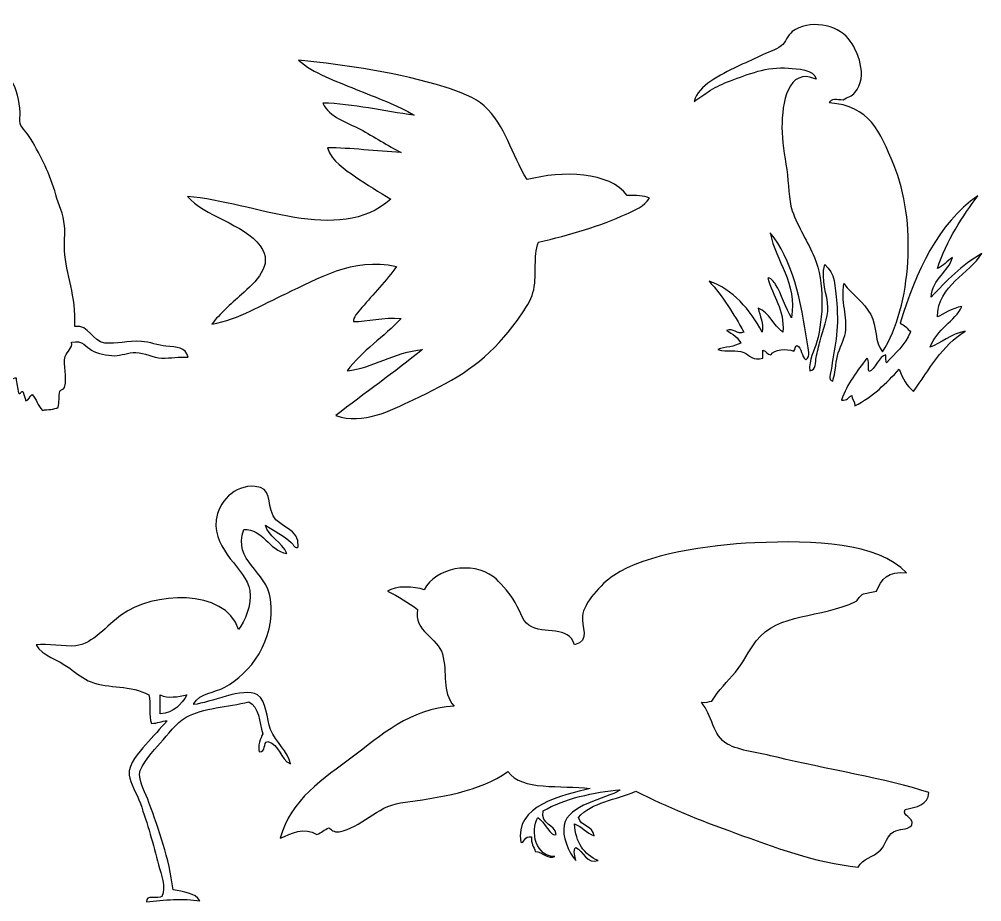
# Model space of a CAD drawing. Header units: centimetres. Extents: x -66 to 65, y -66 to 66.
# Drawn here: x 52.89 to 65.01, y 3.44 to 14.56 of the extents above; entities that cross this region are included whole.
import ezdxf

# ---------------------------------------------------------------- set-up
doc = ezdxf.new("R2010")
doc.units = ezdxf.units.CM
doc.header["$MEASUREMENT"] = 0
doc.layers.add('Layer 1', color=7, linetype='Continuous')

msp = doc.modelspace()

# ---------------------------------------------------------------- linework, layer by layer
at = {"layer": 'Layer 1'}
for points, knots in [([(63.09488, 13.50464), (63.59661, 13.47154), (63.72734, 13.14684), (63.90361, 12.72584), (63.90361, 12.72584), (64.19735, 12.02432), (64.12938, 10.95067), (63.76383, 10.36943), (63.76383, 10.36943), (63.65908, 10.48148), (63.69726, 10.68992), (63.61408, 10.8387), (63.61408, 10.8387), (63.52357, 11.00063), (63.3894, 11.08053), (63.27462, 11.22811), (63.27462, 11.22811), (63.23644, 11.01163), (63.32423, 10.80822), (63.29457, 10.60906), (63.29457, 10.60906), (63.28118, 10.51884), (63.21803, 10.42427), (63.19474, 10.3195), (63.19474, 10.3195), (63.16992, 10.20793), (63.17072, 10.10834), (63.13484, 9.99999), (63.13484, 9.99999), (63.07039, 10.01483), (63.10899, 10.09947), (63.11484, 10.1398), (63.11484, 10.1398), (63.1517, 10.39293), (63.21819, 10.64949), (63.18477, 10.97853), (63.18477, 10.97853), (63.16133, 11.2093), (63.16876, 11.35964), (63.03502, 11.46774), (63.03502, 11.46774), (62.97864, 11.27322), (63.07058, 11.08698), (63.07492, 10.92857), (63.07492, 10.92857), (63.07852, 10.79927), (63.00692, 10.64126), (62.97512, 10.50921), (62.97512, 10.50921), (62.95898, 10.44216), (62.93985, 10.36652), (62.92517, 10.2995), (62.92517, 10.2995), (62.91334, 10.24534), (62.93332, 10.13599), (62.84532, 10.1298), (62.84532, 10.1298), (62.83265, 10.27376), (62.90184, 10.37779), (62.93515, 10.49921), (62.93515, 10.49921), (63.01529, 10.79136), (63.03736, 11.24745), (62.9052, 11.55757), (62.9052, 11.55757), (62.82178, 11.75347), (62.69946, 11.93696), (62.62567, 12.14669), (62.62567, 12.14669), (62.57498, 12.2907), (62.58294, 12.48583), (62.55574, 12.66588), (62.55574, 12.66588), (62.5292, 12.84209), (62.49584, 13.02857), (62.49584, 13.19507), (62.49584, 13.19507), (62.49584, 13.50066), (62.56595, 13.96167), (62.92518, 13.80414), (62.92518, 13.80414), (62.90145, 13.93127), (62.68941, 13.934), (62.57574, 13.94395), (62.57574, 13.94395), (62.30793, 13.96731), (62.06586, 13.86428), (61.84684, 13.78417), (61.84684, 13.78417), (61.74902, 13.7484), (61.67433, 13.7117), (61.59723, 13.66437), (61.59723, 13.66437), (61.51688, 13.61505), (61.45322, 13.55978), (61.38755, 13.52459), (61.38755, 13.52459), (61.45124, 13.73549), (61.70534, 13.84947), (61.93669, 13.9639), (61.93669, 13.9639), (62.0235, 14.00682), (62.12476, 14.04849), (62.21628, 14.09373), (62.21628, 14.09373), (62.30833, 14.13926), (62.41657, 14.17104), (62.48584, 14.22351), (62.48584, 14.22351), (62.54011, 14.26463), (62.56818, 14.35974), (62.62562, 14.40324), (62.62562, 14.40324), (62.83128, 14.55889), (63.19283, 14.49431), (63.33454, 14.31336), (63.33454, 14.31336), (63.4481, 14.16839), (63.58841, 13.84409), (63.41439, 13.63441), (63.41439, 13.63441), (63.37716, 13.58954), (63.32695, 13.58118), (63.26464, 13.54458), (63.26464, 13.54458), (63.18574, 13.54528), (63.11814, 13.5724), (63.09488, 13.50464)], [0, 0, 0, 0, 0.03030303, 0.03030303, 0.03030303, 0.03030303, 0.06060606, 0.06060606, 0.06060606, 0.06060606, 0.09090909, 0.09090909, 0.09090909, 0.09090909, 0.12121212, 0.12121212, 0.12121212, 0.12121212, 0.15151515, 0.15151515, 0.15151515, 0.15151515, 0.18181818, 0.18181818, 0.18181818, 0.18181818, 0.21212121, 0.21212121, 0.21212121, 0.21212121, 0.24242424, 0.24242424, 0.24242424, 0.24242424, 0.27272727, 0.27272727, 0.27272727, 0.27272727, 0.3030303, 0.3030303, 0.3030303, 0.3030303, 0.33333333, 0.33333333, 0.33333333, 0.33333333, 0.36363636, 0.36363636, 0.36363636, 0.36363636, 0.39393939, 0.39393939, 0.39393939, 0.39393939, 0.42424242, 0.42424242, 0.42424242, 0.42424242, 0.45454545, 0.45454545, 0.45454545, 0.45454545, 0.48484848, 0.48484848, 0.48484848, 0.48484848, 0.51515152, 0.51515152, 0.51515152, 0.51515152, 0.54545455, 0.54545455, 0.54545455, 0.54545455, 0.57575758, 0.57575758, 0.57575758, 0.57575758, 0.60606061, 0.60606061, 0.60606061, 0.60606061, 0.63636364, 0.63636364, 0.63636364, 0.63636364, 0.66666667, 0.66666667, 0.66666667, 0.66666667, 0.6969697, 0.6969697, 0.6969697, 0.6969697, 0.72727273, 0.72727273, 0.72727273, 0.72727273, 0.75757576, 0.75757576, 0.75757576, 0.75757576, 0.78787879, 0.78787879, 0.78787879, 0.78787879, 0.81818182, 0.81818182, 0.81818182, 0.81818182, 0.84848485, 0.84848485, 0.84848485, 0.84848485, 0.87878788, 0.87878788, 0.87878788, 0.87878788, 0.90909091, 0.90909091, 0.90909091, 0.90909091, 0.93939394, 0.93939394, 0.93939394, 0.93939394, 1, 1, 1, 1]), ([(52.52102, 14.45172), (52.6249, 14.28233), (52.59203, 14.14681), (52.62079, 13.99272), (52.62079, 13.99272), (52.63894, 13.8958), (52.71588, 13.87554), (52.78047, 13.79314), (52.78047, 13.79314), (52.86146, 13.68982), (52.88945, 13.52514), (52.90019, 13.38401), (52.90019, 13.38401), (52.9031, 13.34525), (52.88765, 13.28992), (52.90019, 13.24434), (52.90019, 13.24434), (52.91636, 13.18528), (53.00277, 13.11213), (53.03986, 13.04479), (53.03986, 13.04479), (53.16059, 12.82564), (53.27902, 12.61206), (53.34918, 12.34629), (53.34918, 12.34629), (53.38117, 12.22532), (53.44731, 12.10785), (53.45893, 11.95714), (53.45893, 11.95714), (53.46711, 11.85125), (53.45345, 11.74455), (53.45893, 11.64782), (53.45893, 11.64782), (53.47642, 11.34043), (53.60678, 11.0768), (53.58863, 10.6899), (53.58863, 10.6899), (53.76728, 10.71406), (53.80805, 10.50093), (53.9678, 10.48038), (53.9678, 10.48038), (54.10848, 10.46226), (54.25556, 10.51261), (54.42683, 10.50036), (54.42683, 10.50036), (54.52735, 10.49314), (54.64252, 10.44937), (54.73615, 10.44046), (54.73615, 10.44046), (54.87598, 10.42715), (54.98481, 10.43226), (55.01558, 10.30076), (55.01558, 10.30076), (54.89967, 10.31238), (54.79693, 10.28547), (54.68631, 10.29079), (54.68631, 10.29079), (54.57, 10.29635), (54.46943, 10.35736), (54.35701, 10.36064), (54.35701, 10.36064), (54.26324, 10.36339), (54.17471, 10.32087), (54.08758, 10.32071), (54.08758, 10.32071), (53.99992, 10.32058), (53.872, 10.34579), (53.79818, 10.39056), (53.79818, 10.39056), (53.73984, 10.42601), (53.68274, 10.52227), (53.54873, 10.49033), (53.54873, 10.49033), (53.56336, 10.41482), (53.4892, 10.37624), (53.46888, 10.31076), (53.46888, 10.31076), (53.43358, 10.19665), (53.49859, 10.06337), (53.45891, 9.92158), (53.45891, 9.92158), (53.45137, 9.89256), (53.40964, 9.89774), (53.39906, 9.87171), (53.39906, 9.87171), (53.38692, 9.81064), (53.3952, 9.72918), (53.37906, 9.67213), (53.37906, 9.67213), (53.33353, 9.63784), (53.24558, 9.64602), (53.17948, 9.63223), (53.17948, 9.63223), (53.1245, 9.68697), (53.1037, 9.77595), (53.04978, 9.83181), (53.04978, 9.83181), (53.01274, 9.81564), (53.01943, 9.75577), (52.96996, 9.75199), (52.96996, 9.75199), (52.96443, 9.79303), (52.94136, 9.81652), (52.94004, 9.86174), (52.94004, 9.86174), (52.91882, 9.89727), (52.90287, 9.81771), (52.88014, 9.85179), (52.88014, 9.85179), (52.8704, 9.91516), (52.8508, 9.96876), (52.85019, 10.04136), (52.85019, 10.04136), (52.83757, 10.05329), (52.79344, 10.01215), (52.75042, 10.02141), (52.75042, 10.02141), (52.71835, 10.0825), (52.71023, 10.16749), (52.71049, 10.26088), (52.71049, 10.26088), (52.50909, 10.3011), (52.24207, 10.27398), (52.03197, 10.26088), (52.03197, 10.26088), (52.00273, 10.25688), (52.02398, 10.20235), (52.00202, 10.19103), (52.00202, 10.19103), (51.72045, 10.22889), (51.43462, 10.38079), (51.11395, 10.2409), (51.11395, 10.2409), (51.12599, 10.27545), (51.13221, 10.3158), (51.13393, 10.36065), (51.13393, 10.36065), (51.28771, 10.35957), (51.44593, 10.42709), (51.59293, 10.41055), (51.59293, 10.41055), (51.66466, 10.40251), (51.72242, 10.34025), (51.79253, 10.38063), (51.79253, 10.38063), (51.79827, 10.48948), (51.70784, 10.50218), (51.63285, 10.5303), (51.63285, 10.5303), (51.54718, 10.66082), (51.40483, 10.73466), (51.28363, 10.82965), (51.28363, 10.82965), (51.53086, 10.99435), (51.64619, 10.50326), (51.8823, 10.46045), (51.8823, 10.46045), (52.03967, 10.4319), (52.1572, 10.50048), (52.38122, 10.47042), (52.38122, 10.47042), (52.34545, 10.56109), (52.18593, 10.61433), (52.18164, 10.76974), (52.18164, 10.76974), (52.16021, 10.78821), (52.12846, 10.75654), (52.09181, 10.75977), (52.09181, 10.75977), (51.99373, 10.88455), (51.96394, 11.07759), (51.92221, 11.25867), (51.92221, 11.25867), (51.89811, 11.28211), (51.86485, 11.23004), (51.82244, 11.23872), (51.82244, 11.23872), (51.78789, 11.51688), (51.68652, 11.72812), (51.67279, 12.02699), (51.67279, 12.02699), (51.64628, 12.04623), (51.58003, 12.03853), (51.56299, 12.01704), (51.56299, 12.01704), (51.48076, 12.20484), (51.52582, 12.43252), (51.52312, 12.64566), (51.52312, 12.64566), (51.52114, 12.79907), (51.46531, 12.95252), (51.53307, 13.08468), (51.53307, 13.08468), (51.44197, 13.17945), (51.39109, 13.3046), (51.40334, 13.50378), (51.40334, 13.50378), (51.41091, 13.62607), (51.4783, 13.74204), (51.48322, 13.84306), (51.48322, 13.84306), (51.48663, 13.9136), (51.43171, 13.96961), (51.42332, 14.04261), (51.42332, 14.04261), (51.40715, 14.1844), (51.47444, 14.27526), (51.52312, 14.37188), (51.52312, 14.37188), (51.5481, 14.20096), (51.68819, 14.10256), (51.80252, 13.99271), (51.80252, 13.99271), (51.95296, 14.03174), (52.08988, 13.97956), (52.20162, 14.00266), (52.20162, 14.00266), (52.37709, 14.03899), (52.4222, 14.32196), (52.52102, 14.45172)], [0, 0, 0, 0, 0.01785714, 0.01785714, 0.01785714, 0.01785714, 0.03571429, 0.03571429, 0.03571429, 0.03571429, 0.05357143, 0.05357143, 0.05357143, 0.05357143, 0.07142857, 0.07142857, 0.07142857, 0.07142857, 0.08928571, 0.08928571, 0.08928571, 0.08928571, 0.10714286, 0.10714286, 0.10714286, 0.10714286, 0.125, 0.125, 0.125, 0.125, 0.14285714, 0.14285714, 0.14285714, 0.14285714, 0.16071429, 0.16071429, 0.16071429, 0.16071429, 0.17857143, 0.17857143, 0.17857143, 0.17857143, 0.19642857, 0.19642857, 0.19642857, 0.19642857, 0.21428571, 0.21428571, 0.21428571, 0.21428571, 0.23214286, 0.23214286, 0.23214286, 0.23214286, 0.25, 0.25, 0.25, 0.25, 0.26785714, 0.26785714, 0.26785714, 0.26785714, 0.28571429, 0.28571429, 0.28571429, 0.28571429, 0.30357143, 0.30357143, 0.30357143, 0.30357143, 0.32142857, 0.32142857, 0.32142857, 0.32142857, 0.33928571, 0.33928571, 0.33928571, 0.33928571, 0.35714286, 0.35714286, 0.35714286, 0.35714286, 0.375, 0.375, 0.375, 0.375, 0.39285714, 0.39285714, 0.39285714, 0.39285714, 0.41071429, 0.41071429, 0.41071429, 0.41071429, 0.42857143, 0.42857143, 0.42857143, 0.42857143, 0.44642857, 0.44642857, 0.44642857, 0.44642857, 0.46428571, 0.46428571, 0.46428571, 0.46428571, 0.48214286, 0.48214286, 0.48214286, 0.48214286, 0.5, 0.5, 0.5, 0.5, 0.51785714, 0.51785714, 0.51785714, 0.51785714, 0.53571429, 0.53571429, 0.53571429, 0.53571429, 0.55357143, 0.55357143, 0.55357143, 0.55357143, 0.57142857, 0.57142857, 0.57142857, 0.57142857, 0.58928571, 0.58928571, 0.58928571, 0.58928571, 0.60714286, 0.60714286, 0.60714286, 0.60714286, 0.625, 0.625, 0.625, 0.625, 0.64285714, 0.64285714, 0.64285714, 0.64285714, 0.66071429, 0.66071429, 0.66071429, 0.66071429, 0.67857143, 0.67857143, 0.67857143, 0.67857143, 0.69642857, 0.69642857, 0.69642857, 0.69642857, 0.71428571, 0.71428571, 0.71428571, 0.71428571, 0.73214286, 0.73214286, 0.73214286, 0.73214286, 0.75, 0.75, 0.75, 0.75, 0.76785714, 0.76785714, 0.76785714, 0.76785714, 0.78571429, 0.78571429, 0.78571429, 0.78571429, 0.80357143, 0.80357143, 0.80357143, 0.80357143, 0.82142857, 0.82142857, 0.82142857, 0.82142857, 0.83928571, 0.83928571, 0.83928571, 0.83928571, 0.85714286, 0.85714286, 0.85714286, 0.85714286, 0.875, 0.875, 0.875, 0.875, 0.89285714, 0.89285714, 0.89285714, 0.89285714, 0.91071429, 0.91071429, 0.91071429, 0.91071429, 0.92857143, 0.92857143, 0.92857143, 0.92857143, 0.94642857, 0.94642857, 0.94642857, 0.94642857, 0.96428571, 0.96428571, 0.96428571, 0.96428571, 1, 1, 1, 1]), ([(57.86397, 13.34989), (57.65842, 13.47721), (57.38558, 13.57016), (57.12353, 13.67898), (57.12353, 13.67898), (56.87083, 13.78397), (56.59307, 13.87736), (56.40656, 14.04336), (56.40656, 14.04336), (57.01685, 13.98335), (57.67156, 13.88239), (58.25182, 13.7025), (58.25182, 13.7025), (58.42652, 13.64839), (58.63602, 13.56775), (58.74545, 13.46744), (58.74545, 13.46744), (59.0162, 13.21921), (59.08391, 12.86287), (59.28613, 12.53888), (59.28613, 12.53888), (59.72298, 12.65289), (60.33015, 12.64074), (60.54377, 12.33909), (60.54377, 12.33909), (60.65016, 12.33973), (60.7575, 12.34131), (60.82584, 12.30382), (60.82584, 12.30382), (60.76374, 12.20455), (60.63748, 12.15195), (60.53202, 12.10403), (60.53202, 12.10403), (60.20973, 11.95753), (59.82513, 11.83717), (59.4272, 11.75139), (59.4272, 11.75139), (59.35851, 11.55753), (59.41315, 11.37185), (59.36838, 11.15195), (59.36838, 11.15195), (59.33123, 10.96918), (59.13282, 10.72002), (58.99227, 10.55254), (58.99227, 10.55254), (58.6881, 10.18998), (58.30597, 9.97681), (57.85218, 9.76503), (57.85218, 9.76503), (57.55751, 9.62753), (57.22514, 9.45049), (56.87663, 9.56522), (56.87663, 9.56522), (57.23678, 9.84761), (57.61421, 10.1127), (57.96973, 10.39974), (57.96973, 10.39974), (57.60709, 10.36259), (57.34211, 10.16561), (57.01771, 10.12939), (57.01771, 10.12939), (57.20818, 10.38553), (57.48295, 10.55738), (57.69941, 10.78757), (57.69941, 10.78757), (57.47115, 10.81207), (57.2728, 10.7441), (57.1, 10.75233), (57.1, 10.75233), (57.08378, 10.79276), (57.1585, 10.87269), (57.20578, 10.92862), (57.20578, 10.92862), (57.34064, 11.08827), (57.51934, 11.26988), (57.64065, 11.44575), (57.64065, 11.44575), (57.08002, 11.56354), (56.64613, 11.28801), (56.25378, 11.10491), (56.25378, 11.10491), (55.9439, 10.96034), (55.6623, 10.78506), (55.3135, 10.71703), (55.3135, 10.71703), (55.4187, 10.85718), (55.5449, 10.96021), (55.68958, 11.09314), (55.68958, 11.09314), (55.85553, 11.24567), (56.10699, 11.45702), (55.92464, 11.70435), (55.92464, 11.70435), (55.72202, 11.97907), (55.20407, 12.08289), (55.00789, 12.32726), (55.00789, 12.32726), (55.85392, 12.25664), (56.89993, 11.70485), (57.57017, 12.29199), (57.57017, 12.29199), (57.42285, 12.38274), (57.26561, 12.47405), (57.12355, 12.57412), (57.12355, 12.57412), (56.98898, 12.66881), (56.82563, 12.76645), (56.77094, 12.93845), (56.77094, 12.93845), (57.05481, 12.94004), (57.39443, 12.89614), (57.69947, 12.87969), (57.69947, 12.87969), (57.5294, 12.96687), (57.3594, 13.07961), (57.18234, 13.17351), (57.18234, 13.17351), (57.01287, 13.26342), (56.79626, 13.31964), (56.71215, 13.5026), (56.71215, 13.5026), (57.09207, 13.49461), (57.48633, 13.39939), (57.86397, 13.34989)], [0, 0, 0, 0, 0.03125, 0.03125, 0.03125, 0.03125, 0.0625, 0.0625, 0.0625, 0.0625, 0.09375, 0.09375, 0.09375, 0.09375, 0.125, 0.125, 0.125, 0.125, 0.15625, 0.15625, 0.15625, 0.15625, 0.1875, 0.1875, 0.1875, 0.1875, 0.21875, 0.21875, 0.21875, 0.21875, 0.25, 0.25, 0.25, 0.25, 0.28125, 0.28125, 0.28125, 0.28125, 0.3125, 0.3125, 0.3125, 0.3125, 0.34375, 0.34375, 0.34375, 0.34375, 0.375, 0.375, 0.375, 0.375, 0.40625, 0.40625, 0.40625, 0.40625, 0.4375, 0.4375, 0.4375, 0.4375, 0.46875, 0.46875, 0.46875, 0.46875, 0.5, 0.5, 0.5, 0.5, 0.53125, 0.53125, 0.53125, 0.53125, 0.5625, 0.5625, 0.5625, 0.5625, 0.59375, 0.59375, 0.59375, 0.59375, 0.625, 0.625, 0.625, 0.625, 0.65625, 0.65625, 0.65625, 0.65625, 0.6875, 0.6875, 0.6875, 0.6875, 0.71875, 0.71875, 0.71875, 0.71875, 0.75, 0.75, 0.75, 0.75, 0.78125, 0.78125, 0.78125, 0.78125, 0.8125, 0.8125, 0.8125, 0.8125, 0.84375, 0.84375, 0.84375, 0.84375, 0.875, 0.875, 0.875, 0.875, 0.90625, 0.90625, 0.90625, 0.90625, 0.9375, 0.9375, 0.9375, 0.9375, 1, 1, 1, 1]), ([(65.01195, 11.60758), (64.85997, 11.35316), (64.45953, 11.20861), (64.45283, 10.80883), (64.45283, 10.80883), (64.52728, 10.84092), (64.63658, 10.92453), (64.76234, 10.93861), (64.76234, 10.93861), (64.67786, 10.7601), (64.4387, 10.64984), (64.36292, 10.42937), (64.36292, 10.42937), (64.48995, 10.47546), (64.62772, 10.59725), (64.80223, 10.62908), (64.80223, 10.62908), (64.51447, 10.44755), (64.34765, 10.14513), (64.15323, 9.87023), (64.15323, 9.87023), (64.06764, 9.93773), (64.01472, 10.0379), (63.97352, 10.14979), (63.97352, 10.14979), (63.8072, 9.97667), (63.64443, 9.79996), (63.41435, 9.6905), (63.41435, 9.6905), (63.41541, 9.7481), (63.37625, 9.76556), (63.37442, 9.82033), (63.37442, 9.82033), (63.33328, 9.79818), (63.31711, 9.75122), (63.24462, 9.76043), (63.24462, 9.76043), (63.31614, 9.97181), (63.44494, 10.1259), (63.56413, 10.2896), (63.56413, 10.2896), (63.60517, 10.26407), (63.56839, 10.16072), (63.59408, 10.11987), (63.59408, 10.11987), (63.66443, 10.14337), (63.71986, 10.31942), (63.80379, 10.32955), (63.80379, 10.32955), (63.80181, 10.29095), (63.80342, 10.25597), (63.81379, 10.2297), (63.81379, 10.2297), (63.92007, 10.35308), (64.0489, 10.45388), (64.1133, 10.61909), (64.1133, 10.61909), (64.07964, 10.66529), (64.03951, 10.70508), (63.98352, 10.72892), (63.98352, 10.72892), (64.18389, 11.39051), (64.45919, 11.97725), (64.96198, 12.33642), (64.96198, 12.33642), (64.77952, 12.08292), (64.56452, 11.7754), (64.45279, 11.41787), (64.45279, 11.41787), (64.53256, 11.44793), (64.57516, 11.5151), (64.64252, 11.55765), (64.64252, 11.55765), (64.60212, 11.3817), (64.39069, 11.29024), (64.37288, 11.05841), (64.37288, 11.05841), (64.56824, 11.25915), (64.75925, 11.46423), (65.01195, 11.60758)], [0, 0, 0, 0, 0.04761905, 0.04761905, 0.04761905, 0.04761905, 0.0952381, 0.0952381, 0.0952381, 0.0952381, 0.14285714, 0.14285714, 0.14285714, 0.14285714, 0.19047619, 0.19047619, 0.19047619, 0.19047619, 0.23809524, 0.23809524, 0.23809524, 0.23809524, 0.28571429, 0.28571429, 0.28571429, 0.28571429, 0.33333333, 0.33333333, 0.33333333, 0.33333333, 0.38095238, 0.38095238, 0.38095238, 0.38095238, 0.42857143, 0.42857143, 0.42857143, 0.42857143, 0.47619048, 0.47619048, 0.47619048, 0.47619048, 0.52380952, 0.52380952, 0.52380952, 0.52380952, 0.57142857, 0.57142857, 0.57142857, 0.57142857, 0.61904762, 0.61904762, 0.61904762, 0.61904762, 0.66666667, 0.66666667, 0.66666667, 0.66666667, 0.71428571, 0.71428571, 0.71428571, 0.71428571, 0.76190476, 0.76190476, 0.76190476, 0.76190476, 0.80952381, 0.80952381, 0.80952381, 0.80952381, 0.85714286, 0.85714286, 0.85714286, 0.85714286, 0.9047619, 0.9047619, 0.9047619, 0.9047619, 1, 1, 1, 1]), ([(61.57726, 11.25809), (61.87632, 11.16112), (62.09516, 10.89738), (62.24621, 10.61907), (62.24621, 10.61907), (62.27013, 10.71964), (62.21459, 10.82701), (62.19628, 10.9186), (62.19628, 10.9186), (62.34458, 10.86391), (62.38376, 10.70005), (62.50579, 10.61907), (62.50579, 10.61907), (62.53476, 10.8977), (62.37405, 11.0731), (62.31606, 11.29802), (62.31606, 11.29802), (62.33958, 11.31858), (62.39967, 11.24328), (62.41591, 11.21812), (62.41591, 11.21812), (62.48907, 11.10504), (62.54116, 10.91012), (62.61559, 10.79876), (62.61559, 10.79876), (62.6893, 11.23977), (62.4181, 11.5057), (62.34603, 11.86712), (62.34603, 11.86712), (62.62128, 11.55126), (62.74235, 11.00439), (62.8153, 10.46927), (62.8153, 10.46927), (62.8235, 10.40918), (62.86594, 10.31179), (62.79532, 10.26959), (62.79532, 10.26959), (62.73894, 10.30973), (62.7501, 10.41736), (62.68554, 10.44932), (62.68554, 10.44932), (62.65313, 10.44506), (62.66562, 10.39595), (62.64553, 10.37942), (62.64553, 10.37942), (62.54816, 10.41075), (62.39928, 10.40765), (62.356, 10.32949), (62.356, 10.32949), (62.31115, 10.33788), (62.29657, 10.37653), (62.25617, 10.38939), (62.25617, 10.38939), (62.25617, 10.35611), (62.25617, 10.32282), (62.25617, 10.28954), (62.25617, 10.28954), (62.1352, 10.25004), (62.08041, 10.33291), (62.01654, 10.35944), (62.01654, 10.35944), (61.91695, 10.40079), (61.80993, 10.36005), (61.68705, 10.39937), (61.68705, 10.39937), (61.77905, 10.43056), (61.898, 10.43472), (61.97658, 10.47927), (61.97658, 10.47927), (61.95713, 10.53311), (61.86614, 10.60172), (61.79685, 10.63903), (61.79685, 10.63903), (61.87892, 10.68068), (61.93152, 10.57725), (62.01653, 10.61905), (62.01653, 10.61905), (61.88492, 10.84687), (61.74945, 11.07084), (61.57726, 11.25809)], [0, 0, 0, 0, 0.04761905, 0.04761905, 0.04761905, 0.04761905, 0.0952381, 0.0952381, 0.0952381, 0.0952381, 0.14285714, 0.14285714, 0.14285714, 0.14285714, 0.19047619, 0.19047619, 0.19047619, 0.19047619, 0.23809524, 0.23809524, 0.23809524, 0.23809524, 0.28571429, 0.28571429, 0.28571429, 0.28571429, 0.33333333, 0.33333333, 0.33333333, 0.33333333, 0.38095238, 0.38095238, 0.38095238, 0.38095238, 0.42857143, 0.42857143, 0.42857143, 0.42857143, 0.47619048, 0.47619048, 0.47619048, 0.47619048, 0.52380952, 0.52380952, 0.52380952, 0.52380952, 0.57142857, 0.57142857, 0.57142857, 0.57142857, 0.61904762, 0.61904762, 0.61904762, 0.61904762, 0.66666667, 0.66666667, 0.66666667, 0.66666667, 0.71428571, 0.71428571, 0.71428571, 0.71428571, 0.76190476, 0.76190476, 0.76190476, 0.76190476, 0.80952381, 0.80952381, 0.80952381, 0.80952381, 0.85714286, 0.85714286, 0.85714286, 0.85714286, 0.9047619, 0.9047619, 0.9047619, 0.9047619, 1, 1, 1, 1]), ([(55.08732, 5.92777), (55.29227, 5.94208), (55.70557, 6.15388), (55.89067, 6.04718), (55.89067, 6.04718), (56.00465, 5.98151), (56.00359, 5.74431), (56.05349, 5.61295), (56.05349, 5.61295), (56.11413, 5.45338), (56.27876, 5.33339), (56.3032, 5.17872), (56.3032, 5.17872), (56.17374, 5.23748), (56.17041, 5.42232), (56.02092, 5.46098), (56.02092, 5.46098), (55.95313, 5.44918), (56.00198, 5.32075), (55.91233, 5.33073), (55.91233, 5.33073), (55.88524, 5.40508), (55.93133, 5.49975), (55.95577, 5.5587), (55.95577, 5.5587), (55.91299, 5.70769), (55.90886, 5.89533), (55.7821, 5.96039), (55.7821, 5.96039), (55.51572, 5.89279), (55.20531, 5.88681), (54.98962, 5.76497), (54.98962, 5.76497), (54.86053, 5.69205), (54.76012, 5.54838), (54.66394, 5.43929), (54.66394, 5.43929), (54.58843, 5.35362), (54.40973, 5.16389), (54.40338, 5.04847), (54.40338, 5.04847), (54.39825, 4.95499), (54.48334, 4.7987), (54.52279, 4.69022), (54.52279, 4.69022), (54.64884, 4.34377), (54.77507, 3.99733), (54.82677, 3.59379), (54.82677, 3.59379), (54.95464, 3.56244), (55.10837, 3.55691), (55.16332, 3.45263), (55.16332, 3.45263), (54.95814, 3.48697), (54.71004, 3.46544), (54.49025, 3.44178), (54.49025, 3.44178), (54.48192, 3.53695), (54.63442, 3.47131), (54.68564, 3.50689), (54.68564, 3.50689), (54.74279, 3.63455), (54.67387, 3.78113), (54.64222, 3.90858), (54.64222, 3.90858), (54.57893, 4.16345), (54.50337, 4.42486), (54.41428, 4.67934), (54.41428, 4.67934), (54.37316, 4.79666), (54.28196, 4.94099), (54.27312, 5.03759), (54.27312, 5.03759), (54.25994, 5.18144), (54.39493, 5.31903), (54.47939, 5.41756), (54.47939, 5.41756), (54.5766, 5.53091), (54.66542, 5.62298), (54.7508, 5.72151), (54.7508, 5.72151), (54.67754, 5.71876), (54.63309, 5.68725), (54.55538, 5.68897), (54.55538, 5.68897), (54.51297, 5.77684), (54.55043, 5.94453), (54.52281, 6.04719), (54.52281, 6.04719), (54.29178, 6.17596), (54.01809, 6.125), (53.7955, 6.21007), (53.7955, 6.21007), (53.69326, 6.2491), (53.61183, 6.3176), (53.52409, 6.38372), (53.52409, 6.38372), (53.3678, 6.50157), (53.18587, 6.52898), (53.10068, 6.67685), (53.10068, 6.67685), (53.24644, 6.69897), (53.45313, 6.65179), (53.60008, 6.666), (53.60008, 6.666), (53.81378, 6.68669), (53.99489, 6.92545), (54.17542, 7.05682), (54.17542, 7.05682), (54.56748, 7.34204), (55.47857, 7.39832), (55.65187, 6.87225), (55.65187, 6.87225), (55.72413, 6.97488), (55.82464, 7.17194), (55.79297, 7.3608), (55.79297, 7.3608), (55.74413, 7.65168), (55.32669, 7.84753), (55.36961, 8.25096), (55.36961, 8.25096), (55.39326, 8.47308), (55.5981, 8.69438), (55.85811, 8.67435), (55.85811, 8.67435), (56.07684, 8.65752), (56.00257, 8.47882), (56.08608, 8.30523), (56.08608, 8.30523), (56.15905, 8.15368), (56.42073, 8.14865), (56.40091, 7.91444), (56.40091, 7.91444), (56.36506, 7.87359), (56.33942, 7.94772), (56.31407, 7.96873), (56.31407, 7.96873), (56.22446, 8.04284), (56.09328, 8.12383), (55.98839, 8.18585), (55.98839, 8.18585), (56.01564, 8.04665), (56.20373, 7.97424), (56.25975, 7.8276), (56.25975, 7.8276), (56.02731, 7.87038), (55.96318, 8.13867), (55.71698, 8.13158), (55.71698, 8.13158), (55.57141, 7.72574), (56.00858, 7.61554), (56.0535, 7.25226), (56.0535, 7.25226), (56.11869, 6.72505), (55.79479, 6.31844), (55.47814, 6.14495), (55.47814, 6.14495), (55.34561, 6.07235), (55.16982, 6.07314), (55.08732, 5.93868), (55.08732, 5.93868), (55.08732, 5.93499), (55.08732, 5.93139), (55.08732, 5.92777)], [0, 0, 0, 0, 0.02380952, 0.02380952, 0.02380952, 0.02380952, 0.04761905, 0.04761905, 0.04761905, 0.04761905, 0.07142857, 0.07142857, 0.07142857, 0.07142857, 0.0952381, 0.0952381, 0.0952381, 0.0952381, 0.11904762, 0.11904762, 0.11904762, 0.11904762, 0.14285714, 0.14285714, 0.14285714, 0.14285714, 0.16666667, 0.16666667, 0.16666667, 0.16666667, 0.19047619, 0.19047619, 0.19047619, 0.19047619, 0.21428571, 0.21428571, 0.21428571, 0.21428571, 0.23809524, 0.23809524, 0.23809524, 0.23809524, 0.26190476, 0.26190476, 0.26190476, 0.26190476, 0.28571429, 0.28571429, 0.28571429, 0.28571429, 0.30952381, 0.30952381, 0.30952381, 0.30952381, 0.33333333, 0.33333333, 0.33333333, 0.33333333, 0.35714286, 0.35714286, 0.35714286, 0.35714286, 0.38095238, 0.38095238, 0.38095238, 0.38095238, 0.4047619, 0.4047619, 0.4047619, 0.4047619, 0.42857143, 0.42857143, 0.42857143, 0.42857143, 0.45238095, 0.45238095, 0.45238095, 0.45238095, 0.47619048, 0.47619048, 0.47619048, 0.47619048, 0.5, 0.5, 0.5, 0.5, 0.52380952, 0.52380952, 0.52380952, 0.52380952, 0.54761905, 0.54761905, 0.54761905, 0.54761905, 0.57142857, 0.57142857, 0.57142857, 0.57142857, 0.5952381, 0.5952381, 0.5952381, 0.5952381, 0.61904762, 0.61904762, 0.61904762, 0.61904762, 0.64285714, 0.64285714, 0.64285714, 0.64285714, 0.66666667, 0.66666667, 0.66666667, 0.66666667, 0.69047619, 0.69047619, 0.69047619, 0.69047619, 0.71428571, 0.71428571, 0.71428571, 0.71428571, 0.73809524, 0.73809524, 0.73809524, 0.73809524, 0.76190476, 0.76190476, 0.76190476, 0.76190476, 0.78571429, 0.78571429, 0.78571429, 0.78571429, 0.80952381, 0.80952381, 0.80952381, 0.80952381, 0.83333333, 0.83333333, 0.83333333, 0.83333333, 0.85714286, 0.85714286, 0.85714286, 0.85714286, 0.88095238, 0.88095238, 0.88095238, 0.88095238, 0.9047619, 0.9047619, 0.9047619, 0.9047619, 0.92857143, 0.92857143, 0.92857143, 0.92857143, 0.95238095, 0.95238095, 0.95238095, 0.95238095, 1, 1, 1, 1]), ([(59.3886, 4.07648), (59.37042, 4.13514), (59.33452, 4.17607), (59.3392, 4.25761), (59.3392, 4.25761), (59.25564, 4.28542), (59.23988, 4.16045), (59.20746, 4.19176), (59.20746, 4.19176), (59.11599, 4.65108), (59.73451, 4.78694), (60.08027, 4.867), (60.08027, 4.867), (59.71216, 4.91608), (59.21535, 4.83647), (59.04273, 5.08107), (59.04273, 5.08107), (58.69316, 4.83443), (58.18371, 4.75217), (57.69227, 4.68586), (57.69227, 4.68586), (57.389, 4.64488), (57.19506, 4.37156), (56.91823, 4.32351), (56.91823, 4.32351), (56.84714, 4.31282), (56.82594, 4.35198), (56.78647, 4.37293), (56.78647, 4.37293), (56.7335, 4.34901), (56.69421, 4.31147), (56.63825, 4.29057), (56.63825, 4.29057), (56.47759, 4.38926), (56.31466, 4.30057), (56.17708, 4.2412), (56.17708, 4.2412), (56.29998, 4.73243), (56.73114, 4.99743), (57.08291, 5.26225), (57.08291, 5.26225), (57.43832, 5.5298), (57.80604, 5.87905), (58.36749, 5.90453), (58.36749, 5.90453), (58.20175, 6.08738), (58.28637, 6.32673), (58.21924, 6.56329), (58.21924, 6.56329), (58.16296, 6.76178), (57.84988, 6.85349), (57.90637, 7.12325), (57.90637, 7.12325), (57.78966, 7.20966), (57.66629, 7.28938), (57.52754, 7.35381), (57.52754, 7.35381), (57.62139, 7.42525), (57.87383, 7.41683), (57.98871, 7.37029), (57.98871, 7.37029), (58.1319, 7.65239), (58.58976, 7.73629), (58.86154, 7.53499), (58.86154, 7.53499), (58.94647, 7.4721), (59.04603, 7.34319), (59.10863, 7.25501), (59.10863, 7.25501), (59.1906, 7.13944), (59.21976, 6.98209), (59.30625, 6.9256), (59.30625, 6.9256), (59.50096, 6.79847), (59.81491, 6.9292), (59.88264, 6.67858), (59.88264, 6.67858), (60.08547, 6.72634), (59.96813, 6.91663), (59.98144, 7.04093), (59.98144, 7.04093), (59.99885, 7.20336), (60.21464, 7.44386), (60.3767, 7.55139), (60.3767, 7.55139), (60.78752, 7.82423), (61.55576, 7.93525), (62.15536, 7.96313), (62.15536, 7.96313), (62.90503, 7.99806), (63.69256, 7.96734), (64.06576, 7.58435), (64.06576, 7.58435), (63.83092, 7.61613), (63.74432, 7.4996), (63.68698, 7.35379), (63.68698, 7.35379), (63.62758, 7.34733), (63.57652, 7.33249), (63.52225, 7.32088), (63.52225, 7.32088), (63.47595, 7.3013), (63.46105, 7.25034), (63.42348, 7.22203), (63.42348, 7.22203), (62.98766, 7.0169), (62.44174, 7.08072), (62.17184, 6.72797), (62.17184, 6.72797), (62.06998, 6.59491), (62.01198, 6.45214), (61.90834, 6.33274), (61.90834, 6.33274), (61.80407, 6.21254), (61.70149, 6.10978), (61.61187, 5.97045), (61.61187, 5.97045), (61.57245, 5.96042), (61.5367, 5.94677), (61.48013, 5.95391), (61.48013, 5.95391), (61.61917, 5.79823), (61.61848, 5.53074), (61.80946, 5.42697), (61.80946, 5.42697), (61.95974, 5.34529), (62.21089, 5.31693), (62.43531, 5.26227), (62.43531, 5.26227), (63.01811, 5.12029), (63.82802, 4.98861), (64.34568, 4.81758), (64.34568, 4.81758), (64.33716, 4.65595), (64.18598, 4.63695), (64.04924, 4.60351), (64.04924, 4.60351), (63.99574, 4.51562), (64.15867, 4.52025), (64.13158, 4.40589), (64.13158, 4.40589), (64.06279, 4.33551), (63.97495, 4.36692), (63.901, 4.32353), (63.901, 4.32353), (63.81295, 4.27183), (63.8071, 4.16579), (63.73635, 4.09297), (63.73635, 4.09297), (63.64253, 3.99634), (63.50831, 3.98568), (63.45637, 3.87884), (63.45637, 3.87884), (62.91159, 3.93451), (62.38883, 4.13228), (61.90829, 4.30704), (61.90829, 4.30704), (61.46628, 4.4678), (61.03728, 4.63743), (60.65663, 4.83404), (60.65663, 4.83404), (60.413, 4.7263), (60.09259, 4.69542), (59.93196, 4.50463), (59.93196, 4.50463), (59.95879, 4.38882), (60.11413, 4.40136), (60.1296, 4.27412), (60.1296, 4.27412), (60.02742, 4.30362), (59.98307, 4.39107), (59.88256, 4.42231), (59.88256, 4.42231), (59.89769, 4.18495), (60.0008, 4.03554), (60.17897, 3.96119), (60.17897, 3.96119), (60.04483, 3.9096), (59.98998, 4.07938), (59.89904, 4.12584), (59.89904, 4.12584), (59.8597, 4.09605), (59.88973, 3.99688), (59.89904, 3.96119), (59.89904, 3.96119), (59.80286, 4.06202), (59.72598, 4.27263), (59.75082, 4.40588), (59.75082, 4.40588), (59.79998, 4.66959), (60.26811, 4.72896), (60.45895, 4.85051), (60.45895, 4.85051), (60.13409, 4.82955), (59.74026, 4.73478), (59.48732, 4.58701), (59.48732, 4.58701), (59.45451, 4.40051), (59.63588, 4.42818), (59.65197, 4.29057), (59.65197, 4.29057), (59.59088, 4.2489), (59.49944, 4.45424), (59.42141, 4.50464), (59.42141, 4.50464), (59.31468, 4.32549), (59.40207, 4.00389), (59.63554, 4.01058), (59.63554, 4.01058), (59.5596, 3.97342), (59.47337, 4.06759), (59.3886, 4.07648)], [0, 0, 0, 0, 0.01851852, 0.01851852, 0.01851852, 0.01851852, 0.03703704, 0.03703704, 0.03703704, 0.03703704, 0.05555556, 0.05555556, 0.05555556, 0.05555556, 0.07407407, 0.07407407, 0.07407407, 0.07407407, 0.09259259, 0.09259259, 0.09259259, 0.09259259, 0.11111111, 0.11111111, 0.11111111, 0.11111111, 0.12962963, 0.12962963, 0.12962963, 0.12962963, 0.14814815, 0.14814815, 0.14814815, 0.14814815, 0.16666667, 0.16666667, 0.16666667, 0.16666667, 0.18518519, 0.18518519, 0.18518519, 0.18518519, 0.2037037, 0.2037037, 0.2037037, 0.2037037, 0.22222222, 0.22222222, 0.22222222, 0.22222222, 0.24074074, 0.24074074, 0.24074074, 0.24074074, 0.25925926, 0.25925926, 0.25925926, 0.25925926, 0.27777778, 0.27777778, 0.27777778, 0.27777778, 0.2962963, 0.2962963, 0.2962963, 0.2962963, 0.31481481, 0.31481481, 0.31481481, 0.31481481, 0.33333333, 0.33333333, 0.33333333, 0.33333333, 0.35185185, 0.35185185, 0.35185185, 0.35185185, 0.37037037, 0.37037037, 0.37037037, 0.37037037, 0.38888889, 0.38888889, 0.38888889, 0.38888889, 0.40740741, 0.40740741, 0.40740741, 0.40740741, 0.42592593, 0.42592593, 0.42592593, 0.42592593, 0.44444444, 0.44444444, 0.44444444, 0.44444444, 0.46296296, 0.46296296, 0.46296296, 0.46296296, 0.48148148, 0.48148148, 0.48148148, 0.48148148, 0.5, 0.5, 0.5, 0.5, 0.51851852, 0.51851852, 0.51851852, 0.51851852, 0.53703704, 0.53703704, 0.53703704, 0.53703704, 0.55555556, 0.55555556, 0.55555556, 0.55555556, 0.57407407, 0.57407407, 0.57407407, 0.57407407, 0.59259259, 0.59259259, 0.59259259, 0.59259259, 0.61111111, 0.61111111, 0.61111111, 0.61111111, 0.62962963, 0.62962963, 0.62962963, 0.62962963, 0.64814815, 0.64814815, 0.64814815, 0.64814815, 0.66666667, 0.66666667, 0.66666667, 0.66666667, 0.68518519, 0.68518519, 0.68518519, 0.68518519, 0.7037037, 0.7037037, 0.7037037, 0.7037037, 0.72222222, 0.72222222, 0.72222222, 0.72222222, 0.74074074, 0.74074074, 0.74074074, 0.74074074, 0.75925926, 0.75925926, 0.75925926, 0.75925926, 0.77777778, 0.77777778, 0.77777778, 0.77777778, 0.7962963, 0.7962963, 0.7962963, 0.7962963, 0.81481481, 0.81481481, 0.81481481, 0.81481481, 0.83333333, 0.83333333, 0.83333333, 0.83333333, 0.85185185, 0.85185185, 0.85185185, 0.85185185, 0.87037037, 0.87037037, 0.87037037, 0.87037037, 0.88888889, 0.88888889, 0.88888889, 0.88888889, 0.90740741, 0.90740741, 0.90740741, 0.90740741, 0.92592593, 0.92592593, 0.92592593, 0.92592593, 0.94444444, 0.94444444, 0.94444444, 0.94444444, 0.96296296, 0.96296296, 0.96296296, 0.96296296, 1, 1, 1, 1]), ([(54.66396, 5.80836), (54.84107, 5.82304), (54.92868, 5.92724), (55.00048, 6.04717), (55.00048, 6.04717), (54.89047, 6.02592), (54.76085, 5.99954), (54.66396, 6.04717), (54.66396, 6.04717), (54.65867, 5.95552), (54.66492, 5.9111), (54.66396, 5.80836)], [0, 0, 0, 0, 0.25, 0.25, 0.25, 0.25, 0.5, 0.5, 0.5, 0.5, 1, 1, 1, 1])]:
    msp.add_open_spline(points, degree=3, knots=knots, dxfattribs=at)

doc.saveas('drawing.dxf')
